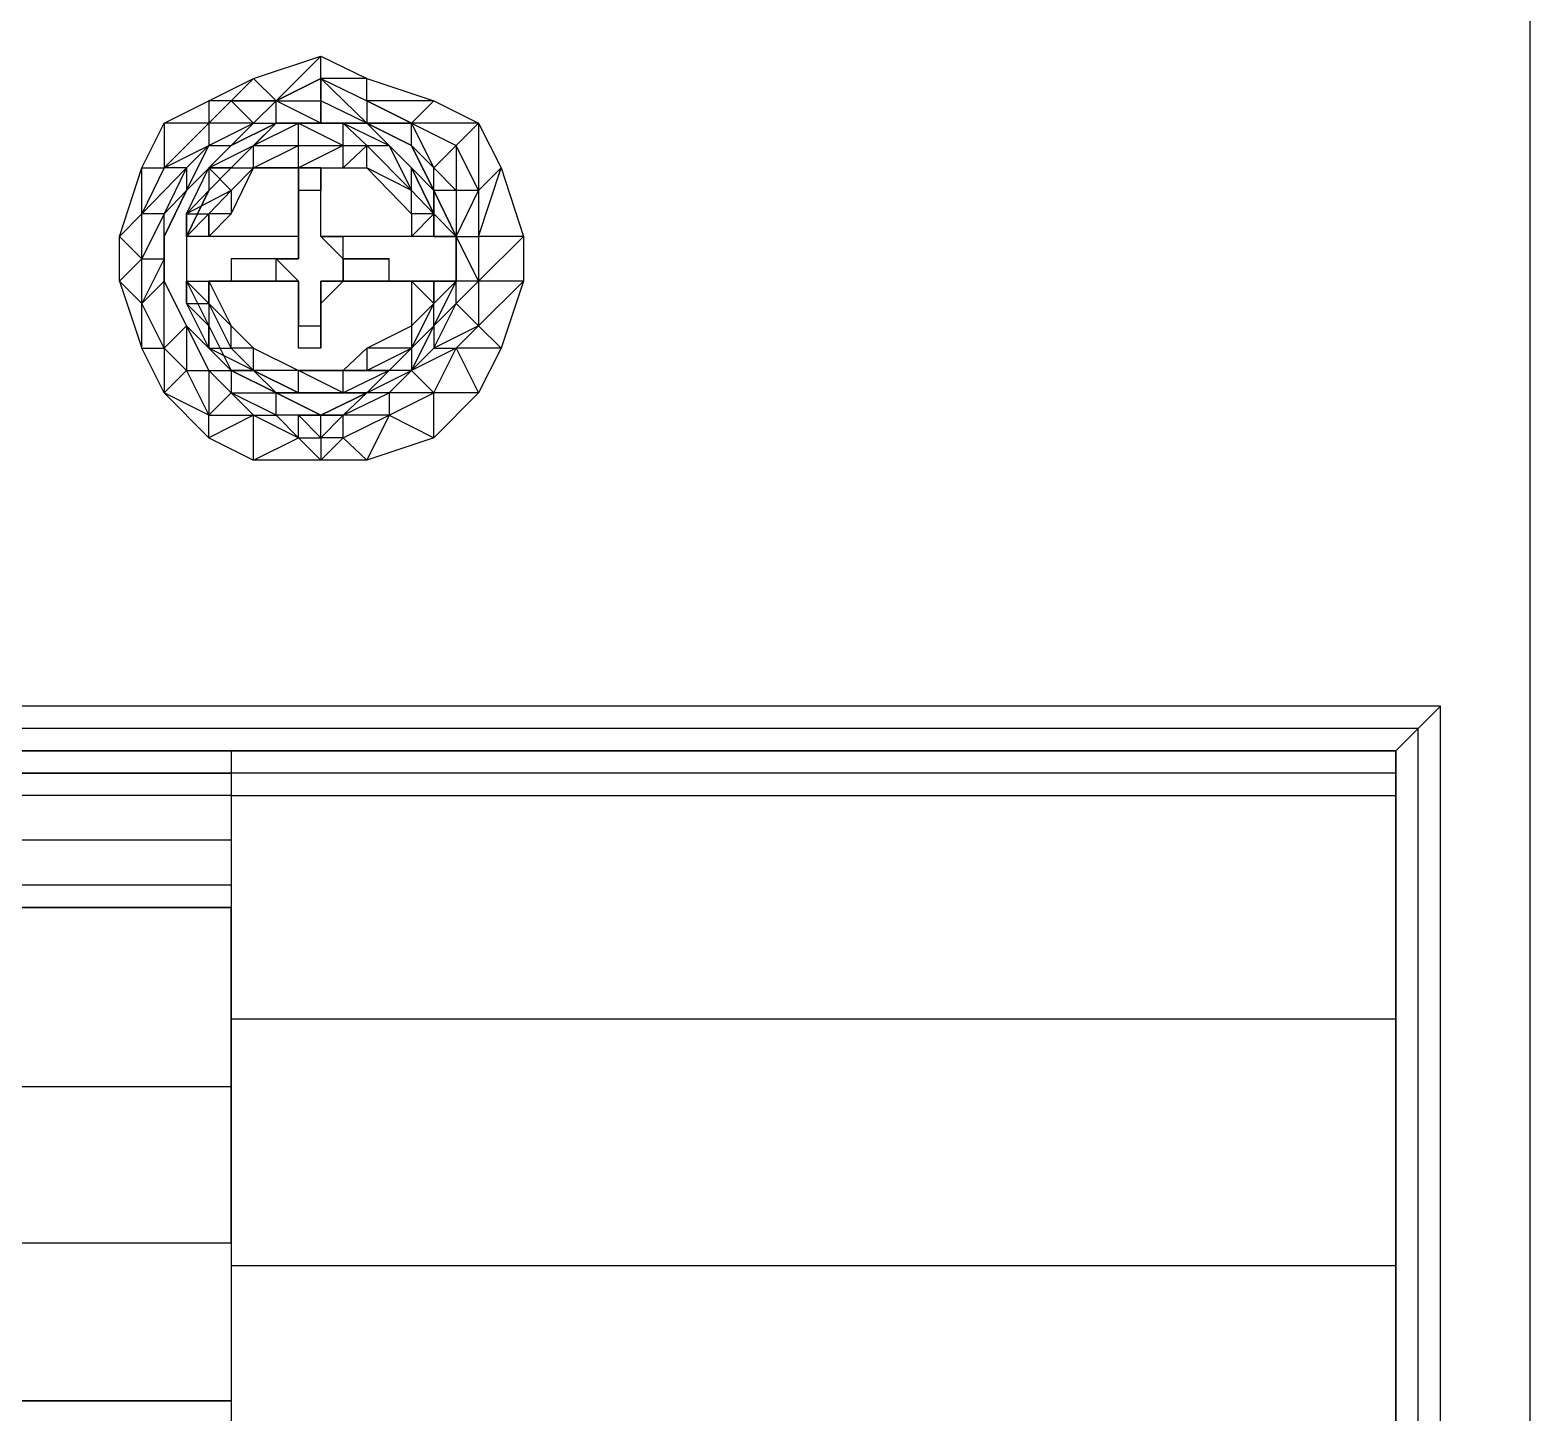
# Model space of a CAD drawing. Extents: x 0 to 75, y 0 to 130.
# Drawn here: x 44.04 to 74.81, y 76.47 to 104.82 of the extents above; entities that cross this region are included whole.
import ezdxf

# ---------------------------------------------------------------- set-up
doc = ezdxf.new("R2010")
doc.units = 0

# ---------------------------------------------------------------- blocks, each defined once
blk = doc.blocks.new('ezc100-1')
at = {"extrusion": (0, -2e-16, -1)}
for p, q in [((-23679.677, 27740.903), (-23679.677, 27657.754)), ((-23679.677, 27740.903), (-23679.677, 27657.754)), ((-23705.856, 27738.15), (-23704.479, 27738.609)), ((-23704.479, 27738.609), (-23705.397, 27737.692)), ((-23704.479, 27738.609), (-23703.535, 27738.15)), ((-23704.479, 27738.15), (-23704.479, 27738.609)), ((-23704.479, 27738.15), (-23704.479, 27738.609)), ((-23706.773, 27737.692), (-23705.856, 27738.15)), ((-23706.314, 27737.692), (-23705.856, 27738.15)), ((-23705.856, 27738.15), (-23705.397, 27737.692)), ((-23705.397, 27737.692), (-23704.479, 27738.15)), ((-23704.479, 27738.15), (-23705.397, 27737.692)), ((-23704.479, 27737.692), (-23704.479, 27738.15)), ((-23704.479, 27738.15), (-23704.479, 27737.692)), ((-23704.479, 27737.692), (-23704.479, 27738.15)), ((-23704.479, 27738.15), (-23703.535, 27737.692)), ((-23703.535, 27737.233), (-23704.479, 27738.15)), ((-23703.535, 27738.15), (-23704.479, 27738.15)), ((-23703.535, 27738.15), (-23702.158, 27737.692)), ((-23703.535, 27737.692), (-23703.535, 27738.15)), ((-23707.691, 27737.233), (-23706.773, 27737.692)), ((-23706.773, 27737.233), (-23706.314, 27737.692)), ((-23706.314, 27737.692), (-23706.773, 27737.692)), ((-23706.773, 27737.692), (-23706.773, 27737.233)), ((-23705.397, 27737.692), (-23706.314, 27737.692)), ((-23705.856, 27737.233), (-23706.314, 27737.692)), ((-23706.314, 27737.692), (-23705.397, 27737.692)), ((-23705.856, 27737.233), (-23705.397, 27737.692)), ((-23705.397, 27737.233), (-23705.397, 27737.692)), ((-23704.479, 27737.233), (-23705.397, 27737.692)), ((-23705.397, 27737.692), (-23704.479, 27737.692)), ((-23703.535, 27737.233), (-23704.479, 27737.692)), ((-23704.479, 27737.692), (-23704.479, 27737.233)), ((-23704.479, 27737.233), (-23704.479, 27737.692)), ((-23703.535, 27737.692), (-23703.535, 27737.233)), ((-23702.158, 27737.692), (-23703.535, 27737.692)), ((-23703.535, 27737.692), (-23702.617, 27737.233)), ((-23702.617, 27737.233), (-23703.535, 27737.692)), ((-23702.617, 27737.233), (-23702.158, 27737.692)), ((-23702.158, 27737.692), (-23701.241, 27737.233)), ((-23708.149, 27736.315), (-23707.691, 27737.233)), ((-23707.691, 27736.315), (-23706.773, 27737.233)), ((-23706.773, 27737.233), (-23707.691, 27737.233)), ((-23707.691, 27737.233), (-23707.691, 27736.315)), ((-23705.856, 27737.233), (-23706.773, 27737.233)), ((-23706.773, 27737.233), (-23706.773, 27736.774)), ((-23706.773, 27736.774), (-23705.856, 27737.233)), ((-23706.314, 27736.315), (-23705.397, 27737.233)), ((-23705.397, 27737.233), (-23706.314, 27736.774)), ((-23706.314, 27736.774), (-23705.856, 27737.233)), ((-23706.314, 27736.774), (-23705.397, 27737.233)), ((-23705.397, 27737.233), (-23705.856, 27736.774)), ((-23705.856, 27736.774), (-23704.938, 27737.233)), ((-23705.397, 27737.233), (-23705.856, 27736.774)), ((-23705.856, 27737.233), (-23705.397, 27737.233)), ((-23704.938, 27737.233), (-23705.397, 27737.233)), ((-23704.479, 27737.233), (-23705.397, 27737.233)), ((-23705.397, 27737.233), (-23704.938, 27737.233)), ((-23705.397, 27737.233), (-23704.479, 27737.233)), ((-23704.479, 27737.233), (-23705.397, 27737.233)), ((-23704.479, 27737.233), (-23704.938, 27737.233)), ((-23704.938, 27737.233), (-23704.02, 27737.233)), ((-23704.938, 27736.774), (-23704.938, 27737.233)), ((-23704.938, 27737.233), (-23704.02, 27736.774)), ((-23704.938, 27737.233), (-23704.479, 27737.233)), ((-23704.02, 27737.233), (-23704.479, 27737.233)), ((-23704.02, 27737.233), (-23704.479, 27737.233)), ((-23704.479, 27737.233), (-23703.535, 27737.233)), ((-23703.535, 27737.233), (-23704.479, 27737.233)), ((-23704.479, 27737.233), (-23703.535, 27737.233)), ((-23703.535, 27737.233), (-23704.479, 27737.233)), ((-23704.479, 27737.233), (-23704.479, 27737.233)), ((-23704.02, 27736.774), (-23704.02, 27737.233)), ((-23704.02, 27737.233), (-23703.535, 27736.774)), ((-23703.535, 27737.233), (-23704.02, 27737.233)), ((-23704.02, 27737.233), (-23703.076, 27736.774)), ((-23703.535, 27737.233), (-23704.02, 27737.233)), ((-23703.076, 27736.774), (-23703.535, 27737.233)), ((-23702.617, 27736.315), (-23703.535, 27737.233)), ((-23703.535, 27737.233), (-23703.076, 27736.774)), ((-23702.617, 27736.774), (-23703.535, 27737.233)), ((-23702.617, 27737.233), (-23703.535, 27737.233)), ((-23703.535, 27737.233), (-23702.617, 27737.233)), ((-23703.535, 27737.233), (-23702.617, 27736.774)), ((-23701.241, 27737.233), (-23702.617, 27737.233)), ((-23702.617, 27736.774), (-23702.617, 27737.233)), ((-23702.617, 27737.233), (-23702.158, 27736.315)), ((-23702.158, 27736.315), (-23702.617, 27737.233)), ((-23702.617, 27737.233), (-23701.699, 27736.774)), ((-23701.699, 27736.774), (-23701.241, 27737.233)), ((-23701.241, 27737.233), (-23700.782, 27736.315)), ((-23701.241, 27737.233), (-23701.241, 27735.856)), ((-23707.691, 27736.315), (-23706.773, 27736.774)), ((-23706.314, 27736.774), (-23707.232, 27735.856)), ((-23707.232, 27735.856), (-23706.773, 27736.774)), ((-23706.773, 27736.774), (-23707.232, 27736.315)), ((-23707.232, 27735.856), (-23706.314, 27736.774)), ((-23706.773, 27736.315), (-23705.856, 27736.774)), ((-23706.773, 27736.774), (-23706.314, 27736.774)), ((-23705.856, 27736.774), (-23706.314, 27736.315)), ((-23705.856, 27736.774), (-23706.314, 27736.315)), ((-23705.856, 27736.315), (-23704.938, 27736.774)), ((-23705.856, 27736.774), (-23704.938, 27736.774)), ((-23705.856, 27736.315), (-23705.856, 27736.774)), ((-23704.938, 27736.774), (-23704.02, 27736.774)), ((-23704.02, 27736.774), (-23704.938, 27736.315)), ((-23704.938, 27736.315), (-23704.938, 27736.774)), ((-23704.02, 27736.315), (-23704.02, 27736.774)), ((-23704.02, 27736.774), (-23703.535, 27736.774)), ((-23703.535, 27736.774), (-23704.02, 27736.315)), ((-23703.535, 27736.774), (-23702.617, 27735.856)), ((-23703.535, 27736.315), (-23703.535, 27736.774)), ((-23703.535, 27736.774), (-23703.076, 27736.774)), ((-23702.617, 27736.315), (-23703.076, 27736.774)), ((-23703.076, 27736.774), (-23702.617, 27735.856)), ((-23703.076, 27736.774), (-23702.617, 27736.315)), ((-23702.158, 27735.856), (-23702.617, 27736.774)), ((-23702.158, 27736.315), (-23702.617, 27736.774)), ((-23702.617, 27736.774), (-23702.158, 27735.856)), ((-23702.158, 27736.315), (-23701.699, 27736.774)), ((-23701.699, 27736.774), (-23701.699, 27735.856)), ((-23701.241, 27735.856), (-23701.699, 27736.774)), ((-23708.608, 27734.912), (-23708.149, 27736.315)), ((-23707.691, 27736.315), (-23708.149, 27735.371)), ((-23708.149, 27735.371), (-23708.149, 27736.315)), ((-23708.149, 27736.315), (-23707.691, 27736.315)), ((-23708.149, 27735.371), (-23707.232, 27736.315)), ((-23707.232, 27736.315), (-23707.691, 27735.371)), ((-23707.691, 27736.315), (-23707.691, 27736.315)), ((-23707.232, 27736.315), (-23707.691, 27736.315)), ((-23707.232, 27735.371), (-23706.773, 27736.315)), ((-23707.232, 27736.315), (-23707.232, 27735.856)), ((-23706.314, 27735.856), (-23706.773, 27736.315)), ((-23706.773, 27736.315), (-23705.856, 27736.315)), ((-23706.773, 27736.315), (-23706.773, 27735.856)), ((-23706.314, 27736.315), (-23706.773, 27736.315)), ((-23706.314, 27736.315), (-23706.773, 27736.315)), ((-23706.773, 27736.315), (-23706.773, 27735.856)), ((-23706.773, 27735.856), (-23706.314, 27736.315)), ((-23706.314, 27735.371), (-23705.856, 27736.315)), ((-23705.856, 27736.315), (-23706.314, 27735.856)), ((-23705.856, 27736.315), (-23704.938, 27736.315)), ((-23704.938, 27736.315), (-23705.856, 27736.315)), ((-23704.938, 27735.371), (-23704.938, 27736.315)), ((-23704.938, 27736.315), (-23704.938, 27735.856)), ((-23704.479, 27736.315), (-23704.938, 27736.315)), ((-23704.938, 27736.315), (-23704.02, 27736.315)), ((-23704.479, 27736.315), (-23704.479, 27735.856)), ((-23704.479, 27735.371), (-23704.479, 27736.315)), ((-23704.02, 27736.315), (-23703.535, 27736.315)), ((-23702.617, 27735.856), (-23703.535, 27736.315)), ((-23703.535, 27736.315), (-23702.617, 27735.371)), ((-23702.617, 27735.856), (-23702.617, 27736.315)), ((-23702.158, 27735.371), (-23702.617, 27736.315)), ((-23702.158, 27735.856), (-23702.617, 27736.315)), ((-23702.617, 27736.315), (-23702.158, 27735.371)), ((-23702.617, 27736.315), (-23702.158, 27735.856)), ((-23702.158, 27735.856), (-23702.617, 27736.315)), ((-23701.699, 27735.856), (-23702.158, 27736.315)), ((-23702.158, 27735.856), (-23702.158, 27736.315)), ((-23700.782, 27736.315), (-23701.241, 27735.856)), ((-23701.241, 27734.912), (-23700.782, 27736.315)), ((-23700.782, 27736.315), (-23700.323, 27734.912)), ((-23707.232, 27735.856), (-23707.691, 27734.912)), ((-23707.691, 27735.371), (-23707.232, 27735.856)), ((-23707.691, 27734.912), (-23707.232, 27735.856)), ((-23707.232, 27734.912), (-23706.773, 27735.856)), ((-23706.773, 27735.856), (-23707.232, 27735.371)), ((-23706.314, 27735.856), (-23707.232, 27735.371)), ((-23706.773, 27735.856), (-23707.232, 27734.912)), ((-23707.232, 27735.371), (-23706.773, 27735.856)), ((-23707.232, 27735.856), (-23707.232, 27735.856)), ((-23706.773, 27735.371), (-23706.314, 27735.856)), ((-23706.314, 27735.856), (-23706.314, 27735.371)), ((-23704.479, 27735.856), (-23704.938, 27735.856)), ((-23704.938, 27735.856), (-23704.938, 27734.912)), ((-23704.479, 27734.912), (-23704.479, 27735.856)), ((-23702.617, 27735.371), (-23702.617, 27735.856)), ((-23702.617, 27735.856), (-23702.158, 27735.371)), ((-23702.158, 27735.371), (-23702.158, 27735.856)), ((-23702.158, 27735.856), (-23702.158, 27735.371)), ((-23701.699, 27734.912), (-23702.158, 27735.856)), ((-23701.699, 27734.912), (-23702.158, 27735.856)), ((-23701.699, 27735.856), (-23702.158, 27735.856)), ((-23701.699, 27734.912), (-23702.158, 27735.856)), ((-23702.158, 27735.856), (-23701.699, 27734.912)), ((-23701.241, 27735.856), (-23701.699, 27735.856)), ((-23701.699, 27735.856), (-23701.699, 27734.912)), ((-23701.699, 27734.912), (-23701.241, 27735.856)), ((-23701.241, 27735.856), (-23701.241, 27734.912)), ((-23708.149, 27735.371), (-23708.608, 27734.912)), ((-23707.691, 27735.371), (-23708.149, 27735.371)), ((-23707.691, 27735.371), (-23708.149, 27734.453)), ((-23708.149, 27734.453), (-23708.149, 27735.371)), ((-23707.691, 27734.912), (-23707.691, 27735.371)), ((-23707.691, 27734.453), (-23707.691, 27735.371)), ((-23707.232, 27735.371), (-23706.773, 27735.371)), ((-23706.773, 27735.371), (-23707.232, 27734.912)), ((-23707.232, 27734.912), (-23707.232, 27735.371)), ((-23707.232, 27735.371), (-23707.232, 27734.912)), ((-23707.232, 27734.912), (-23707.232, 27735.371)), ((-23706.773, 27734.912), (-23706.314, 27735.371)), ((-23706.314, 27735.371), (-23706.773, 27735.371)), ((-23706.773, 27735.371), (-23706.773, 27734.912)), ((-23706.773, 27734.912), (-23706.773, 27735.371)), ((-23704.938, 27735.371), (-23704.938, 27734.912)), ((-23704.938, 27734.912), (-23704.938, 27735.371)), ((-23704.479, 27734.912), (-23704.479, 27735.371)), ((-23704.479, 27734.912), (-23704.479, 27735.371)), ((-23702.158, 27735.371), (-23702.617, 27735.371)), ((-23702.617, 27735.371), (-23702.617, 27734.912)), ((-23702.617, 27734.912), (-23702.158, 27735.371)), ((-23702.158, 27735.371), (-23702.158, 27734.912)), ((-23702.158, 27735.371), (-23702.158, 27734.912)), ((-23702.158, 27734.912), (-23702.158, 27735.371)), ((-23702.158, 27735.371), (-23701.699, 27734.912)), ((-23701.699, 27734.912), (-23702.158, 27735.371)), ((-23702.158, 27735.371), (-23701.699, 27734.912)), ((-23702.158, 27735.371), (-23701.699, 27734.912)), ((-23708.608, 27734.912), (-23708.149, 27734.453)), ((-23708.608, 27733.994), (-23708.608, 27734.912)), ((-23707.691, 27733.994), (-23707.691, 27734.912)), ((-23707.691, 27734.912), (-23707.691, 27734.453)), ((-23707.691, 27733.994), (-23707.691, 27734.912)), ((-23706.773, 27734.912), (-23707.232, 27734.912)), ((-23707.232, 27734.912), (-23707.232, 27734.453)), ((-23706.773, 27734.912), (-23707.232, 27734.912)), ((-23704.938, 27734.912), (-23706.773, 27734.912)), ((-23704.938, 27734.912), (-23706.773, 27734.912)), ((-23704.938, 27734.453), (-23704.938, 27734.912)), ((-23704.938, 27734.912), (-23704.938, 27734.453)), ((-23704.938, 27734.912), (-23704.938, 27734.453)), ((-23704.938, 27734.453), (-23704.938, 27734.912)), ((-23704.02, 27734.912), (-23704.479, 27734.912)), ((-23704.02, 27734.453), (-23704.479, 27734.912)), ((-23704.02, 27734.912), (-23704.479, 27734.912)), ((-23704.479, 27734.912), (-23704.02, 27734.912)), ((-23704.02, 27734.912), (-23704.479, 27734.912)), ((-23704.02, 27734.912), (-23704.479, 27734.912)), ((-23704.479, 27734.912), (-23704.02, 27734.453)), ((-23702.617, 27734.912), (-23704.02, 27734.912)), ((-23704.02, 27734.453), (-23704.02, 27734.912)), ((-23702.617, 27734.912), (-23704.02, 27734.912)), ((-23704.02, 27734.453), (-23704.02, 27734.912)), ((-23702.158, 27734.912), (-23702.617, 27734.912)), ((-23702.158, 27734.912), (-23702.617, 27734.912)), ((-23702.158, 27734.912), (-23701.699, 27734.912)), ((-23701.699, 27734.912), (-23702.158, 27734.912)), ((-23701.699, 27734.912), (-23701.699, 27734.453)), ((-23701.699, 27733.994), (-23701.699, 27734.912)), ((-23701.699, 27734.912), (-23701.699, 27734.912)), ((-23701.699, 27734.912), (-23701.241, 27733.994)), ((-23701.699, 27733.994), (-23701.699, 27734.912)), ((-23701.699, 27733.994), (-23701.699, 27734.912)), ((-23701.241, 27733.994), (-23701.699, 27734.912)), ((-23701.699, 27734.912), (-23701.241, 27734.912)), ((-23701.241, 27734.912), (-23701.241, 27733.994)), ((-23700.323, 27734.912), (-23701.241, 27734.912)), ((-23701.241, 27734.912), (-23701.241, 27733.994)), ((-23701.241, 27733.994), (-23700.323, 27734.912)), ((-23700.323, 27734.912), (-23700.323, 27733.994)), ((-23700.323, 27734.912), (-23700.323, 27734.912)), ((-23708.149, 27734.453), (-23708.608, 27733.994)), ((-23708.149, 27734.453), (-23707.691, 27734.453)), ((-23707.691, 27734.453), (-23708.149, 27733.536)), ((-23708.149, 27733.536), (-23708.149, 27734.453)), ((-23707.691, 27734.453), (-23707.691, 27733.994)), ((-23707.691, 27733.994), (-23707.691, 27734.453)), ((-23707.691, 27734.453), (-23707.691, 27734.453)), ((-23707.232, 27734.453), (-23707.232, 27733.994)), ((-23705.397, 27734.453), (-23706.314, 27734.453)), ((-23706.314, 27734.453), (-23706.314, 27733.994)), ((-23705.397, 27734.453), (-23706.314, 27734.453)), ((-23705.397, 27734.453), (-23706.314, 27734.453)), ((-23706.314, 27734.453), (-23706.314, 27733.994)), ((-23705.397, 27733.994), (-23705.397, 27734.453)), ((-23704.938, 27734.453), (-23705.397, 27734.453)), ((-23705.397, 27734.453), (-23704.938, 27734.453)), ((-23704.938, 27734.453), (-23705.397, 27734.453)), ((-23704.938, 27733.994), (-23705.397, 27734.453)), ((-23705.397, 27734.453), (-23704.938, 27733.994)), ((-23704.02, 27734.453), (-23704.02, 27733.994)), ((-23703.076, 27734.453), (-23704.02, 27734.453)), ((-23704.02, 27733.994), (-23704.02, 27734.453)), ((-23704.02, 27733.994), (-23704.02, 27734.453)), ((-23704.02, 27734.453), (-23703.076, 27734.453)), ((-23703.076, 27734.453), (-23704.02, 27734.453)), ((-23704.02, 27734.453), (-23704.02, 27734.453)), ((-23703.076, 27733.994), (-23703.076, 27734.453)), ((-23703.076, 27733.994), (-23703.076, 27734.453)), ((-23701.699, 27734.453), (-23701.699, 27733.994)), ((-23708.149, 27733.536), (-23708.608, 27733.994)), ((-23708.608, 27733.994), (-23708.149, 27732.618)), ((-23708.149, 27733.536), (-23707.691, 27733.994)), ((-23707.691, 27732.618), (-23707.691, 27733.994)), ((-23707.691, 27733.994), (-23707.232, 27733.077)), ((-23707.232, 27733.077), (-23707.691, 27733.994)), ((-23707.232, 27733.994), (-23706.773, 27733.994)), ((-23707.232, 27733.536), (-23707.232, 27733.994)), ((-23707.232, 27733.994), (-23707.232, 27733.536)), ((-23707.232, 27733.536), (-23707.232, 27733.994)), ((-23707.232, 27733.994), (-23706.773, 27733.994)), ((-23706.773, 27733.536), (-23707.232, 27733.994)), ((-23707.232, 27733.994), (-23707.232, 27733.536)), ((-23707.232, 27733.536), (-23707.232, 27733.994)), ((-23707.232, 27733.994), (-23706.773, 27733.077)), ((-23706.773, 27733.994), (-23704.938, 27733.994)), ((-23706.773, 27733.536), (-23706.773, 27733.994)), ((-23706.773, 27733.994), (-23706.773, 27733.536)), ((-23704.938, 27733.994), (-23706.773, 27733.994)), ((-23706.773, 27733.994), (-23706.314, 27733.077)), ((-23706.314, 27733.994), (-23705.397, 27733.994)), ((-23704.938, 27733.994), (-23705.397, 27733.994)), ((-23704.938, 27733.994), (-23704.938, 27733.077)), ((-23704.938, 27733.994), (-23704.938, 27733.994)), ((-23704.938, 27733.536), (-23704.938, 27733.994)), ((-23704.938, 27733.994), (-23704.938, 27733.536)), ((-23704.938, 27733.994), (-23704.938, 27733.536)), ((-23704.938, 27733.536), (-23704.938, 27733.994)), ((-23704.938, 27733.994), (-23704.938, 27733.994)), ((-23704.479, 27733.536), (-23704.479, 27733.994)), ((-23704.479, 27733.994), (-23704.479, 27733.536)), ((-23704.479, 27733.536), (-23704.479, 27733.994)), ((-23704.479, 27733.994), (-23704.479, 27733.536)), ((-23704.479, 27733.994), (-23704.02, 27733.994)), ((-23704.02, 27733.994), (-23704.479, 27733.994)), ((-23704.479, 27733.994), (-23704.02, 27733.994)), ((-23704.02, 27733.994), (-23704.479, 27733.994)), ((-23704.479, 27733.994), (-23704.02, 27733.994)), ((-23704.02, 27733.994), (-23704.479, 27733.536)), ((-23704.479, 27733.077), (-23704.479, 27733.994)), ((-23704.479, 27733.994), (-23704.02, 27733.994)), ((-23704.02, 27733.994), (-23703.076, 27733.994)), ((-23704.02, 27733.994), (-23702.617, 27733.994)), ((-23702.617, 27733.994), (-23704.02, 27733.994)), ((-23702.617, 27733.994), (-23702.158, 27733.994)), ((-23702.158, 27733.994), (-23702.617, 27733.994)), ((-23702.158, 27733.536), (-23702.617, 27733.994)), ((-23702.617, 27733.994), (-23702.617, 27733.077)), ((-23702.158, 27733.994), (-23701.699, 27733.994)), ((-23701.699, 27733.994), (-23702.158, 27733.077)), ((-23702.158, 27733.536), (-23701.699, 27733.994)), ((-23701.699, 27733.994), (-23702.158, 27733.994)), ((-23702.158, 27733.994), (-23702.158, 27733.536)), ((-23702.158, 27733.536), (-23702.158, 27733.994)), ((-23702.158, 27733.536), (-23701.699, 27733.994)), ((-23701.699, 27733.994), (-23702.158, 27733.077)), ((-23702.158, 27733.077), (-23701.699, 27733.994)), ((-23702.158, 27733.077), (-23701.699, 27733.994)), ((-23701.699, 27733.536), (-23701.699, 27733.994)), ((-23701.241, 27733.994), (-23701.699, 27733.994)), ((-23701.241, 27733.994), (-23701.699, 27733.536)), ((-23700.323, 27733.994), (-23701.241, 27733.994)), ((-23701.241, 27733.994), (-23701.241, 27733.077)), ((-23701.241, 27733.077), (-23700.323, 27733.994)), ((-23700.323, 27733.994), (-23700.782, 27732.618)), ((-23700.323, 27733.994), (-23700.323, 27733.994)), ((-23708.149, 27732.618), (-23708.149, 27733.536)), ((-23707.691, 27732.618), (-23708.149, 27733.536)), ((-23706.773, 27733.077), (-23707.232, 27733.536)), ((-23707.232, 27733.536), (-23706.773, 27733.536)), ((-23707.232, 27733.536), (-23706.773, 27732.618)), ((-23706.773, 27733.077), (-23707.232, 27733.536)), ((-23706.773, 27733.536), (-23706.773, 27732.618)), ((-23706.314, 27732.618), (-23706.773, 27733.536)), ((-23706.314, 27733.077), (-23706.773, 27733.536)), ((-23704.938, 27732.618), (-23704.938, 27733.536)), ((-23704.479, 27733.536), (-23704.479, 27733.536)), ((-23704.479, 27733.536), (-23704.479, 27732.618)), ((-23702.617, 27733.077), (-23702.158, 27733.536)), ((-23702.617, 27732.618), (-23702.158, 27733.536)), ((-23702.158, 27733.536), (-23702.617, 27732.618)), ((-23702.158, 27733.077), (-23702.158, 27733.536)), ((-23702.158, 27733.536), (-23702.158, 27733.536)), ((-23702.158, 27733.077), (-23702.158, 27733.536)), ((-23701.699, 27733.536), (-23702.158, 27733.077)), ((-23702.158, 27732.618), (-23701.699, 27733.536)), ((-23701.699, 27733.536), (-23701.241, 27733.077)), ((-23707.232, 27733.077), (-23707.691, 27732.618)), ((-23706.314, 27732.159), (-23707.232, 27733.077)), ((-23707.232, 27733.077), (-23706.773, 27732.159)), ((-23706.773, 27732.159), (-23707.232, 27733.077)), ((-23707.232, 27733.077), (-23707.232, 27732.159)), ((-23706.314, 27732.159), (-23707.232, 27733.077)), ((-23706.773, 27732.618), (-23706.773, 27733.077)), ((-23706.773, 27733.077), (-23706.773, 27733.077)), ((-23706.773, 27732.618), (-23706.773, 27733.077)), ((-23706.773, 27733.077), (-23706.314, 27732.159)), ((-23706.314, 27733.077), (-23705.856, 27732.618)), ((-23706.314, 27732.618), (-23706.314, 27733.077)), ((-23704.938, 27732.618), (-23704.938, 27733.077)), ((-23704.938, 27733.077), (-23704.479, 27733.077)), ((-23704.479, 27732.618), (-23704.479, 27733.077)), ((-23703.535, 27732.618), (-23702.617, 27733.077)), ((-23702.617, 27733.077), (-23702.617, 27732.618)), ((-23702.158, 27733.077), (-23702.617, 27732.618)), ((-23702.158, 27733.077), (-23702.617, 27732.618)), ((-23702.617, 27732.159), (-23702.158, 27733.077)), ((-23702.158, 27733.077), (-23702.617, 27732.159)), ((-23702.617, 27732.159), (-23702.158, 27733.077)), ((-23702.617, 27732.159), (-23702.158, 27733.077)), ((-23702.158, 27733.077), (-23702.158, 27733.077)), ((-23702.158, 27733.077), (-23702.158, 27732.618)), ((-23701.241, 27733.077), (-23702.158, 27732.618)), ((-23701.699, 27732.618), (-23701.241, 27733.077)), ((-23701.241, 27733.077), (-23700.782, 27732.618)), ((-23707.691, 27731.7), (-23708.149, 27732.618)), ((-23708.149, 27732.618), (-23707.691, 27732.618)), ((-23707.232, 27732.159), (-23707.691, 27732.618)), ((-23707.691, 27732.618), (-23707.691, 27731.7)), ((-23706.773, 27732.618), (-23706.314, 27732.618)), ((-23705.856, 27732.159), (-23706.773, 27732.618)), ((-23706.773, 27732.618), (-23706.314, 27732.159)), ((-23706.314, 27732.159), (-23706.773, 27732.618)), ((-23705.856, 27732.618), (-23706.314, 27732.618)), ((-23705.856, 27732.159), (-23706.314, 27732.618)), ((-23706.314, 27732.618), (-23705.856, 27732.159)), ((-23705.856, 27732.618), (-23704.938, 27732.159)), ((-23705.856, 27732.159), (-23705.856, 27732.618)), ((-23704.479, 27732.618), (-23704.938, 27732.618)), ((-23704.02, 27732.159), (-23703.535, 27732.618)), ((-23702.617, 27732.618), (-23703.535, 27732.618)), ((-23703.535, 27732.618), (-23703.535, 27732.159)), ((-23703.535, 27732.159), (-23702.617, 27732.618)), ((-23703.535, 27732.159), (-23702.617, 27732.618)), ((-23702.617, 27732.618), (-23703.076, 27732.159)), ((-23702.617, 27732.618), (-23702.617, 27732.618)), ((-23702.617, 27732.618), (-23702.617, 27732.159)), ((-23702.617, 27732.618), (-23702.617, 27732.159)), ((-23701.699, 27732.618), (-23702.617, 27732.159)), ((-23702.617, 27732.159), (-23702.158, 27732.618)), ((-23702.158, 27731.7), (-23701.699, 27732.618)), ((-23702.158, 27732.618), (-23701.699, 27732.618)), ((-23700.782, 27732.618), (-23701.699, 27732.618)), ((-23701.699, 27732.618), (-23701.241, 27731.7)), ((-23700.782, 27732.618), (-23701.241, 27731.7)), ((-23707.691, 27731.7), (-23707.232, 27732.159)), ((-23707.232, 27732.159), (-23706.773, 27732.159)), ((-23707.232, 27732.159), (-23706.773, 27731.242)), ((-23706.314, 27731.7), (-23706.773, 27732.159)), ((-23706.773, 27732.159), (-23706.314, 27732.159)), ((-23706.773, 27732.159), (-23706.773, 27731.242)), ((-23706.314, 27732.159), (-23705.856, 27732.159)), ((-23706.314, 27732.159), (-23706.314, 27732.159)), ((-23705.856, 27732.159), (-23706.314, 27732.159)), ((-23706.314, 27732.159), (-23705.397, 27731.7)), ((-23705.397, 27731.7), (-23706.314, 27732.159)), ((-23706.314, 27732.159), (-23706.314, 27731.7)), ((-23705.397, 27731.7), (-23706.314, 27732.159)), ((-23704.938, 27732.159), (-23705.856, 27732.159)), ((-23705.856, 27732.159), (-23704.938, 27731.7)), ((-23704.938, 27731.7), (-23705.856, 27732.159)), ((-23705.856, 27732.159), (-23705.397, 27731.7)), ((-23705.397, 27731.7), (-23705.856, 27732.159)), ((-23704.02, 27731.7), (-23704.938, 27732.159)), ((-23704.938, 27732.159), (-23704.02, 27732.159)), ((-23704.938, 27731.7), (-23704.938, 27732.159)), ((-23704.938, 27732.159), (-23704.02, 27732.159)), ((-23704.02, 27732.159), (-23704.938, 27732.159)), ((-23703.535, 27732.159), (-23704.02, 27732.159)), ((-23704.02, 27732.159), (-23703.076, 27732.159)), ((-23704.02, 27731.7), (-23704.02, 27732.159)), ((-23704.02, 27732.159), (-23703.535, 27732.159)), ((-23703.076, 27732.159), (-23704.02, 27731.7)), ((-23703.076, 27732.159), (-23703.535, 27731.7)), ((-23703.076, 27732.159), (-23703.535, 27732.159)), ((-23703.076, 27732.159), (-23703.535, 27731.7)), ((-23703.535, 27731.7), (-23702.617, 27732.159)), ((-23703.535, 27731.7), (-23702.617, 27732.159)), ((-23703.535, 27731.7), (-23702.617, 27732.159)), ((-23702.617, 27732.159), (-23703.076, 27732.159)), ((-23702.617, 27732.159), (-23703.076, 27732.159)), ((-23702.617, 27732.159), (-23703.076, 27731.7)), ((-23703.076, 27731.7), (-23702.617, 27732.159)), ((-23702.617, 27732.159), (-23702.617, 27732.159)), ((-23702.158, 27731.7), (-23702.617, 27732.159)), ((-23707.691, 27731.7), (-23706.773, 27730.783)), ((-23706.773, 27731.242), (-23707.691, 27731.7)), ((-23706.773, 27731.242), (-23706.314, 27731.7)), ((-23705.397, 27731.242), (-23706.314, 27731.7)), ((-23706.314, 27731.7), (-23705.397, 27731.7)), ((-23706.314, 27731.7), (-23705.856, 27731.242)), ((-23705.397, 27731.7), (-23704.938, 27731.7)), ((-23705.397, 27731.7), (-23705.397, 27731.7)), ((-23704.938, 27731.7), (-23705.397, 27731.7)), ((-23705.397, 27731.7), (-23704.479, 27731.7)), ((-23705.397, 27731.242), (-23705.397, 27731.7)), ((-23705.397, 27731.7), (-23704.479, 27731.242)), ((-23704.479, 27731.242), (-23705.397, 27731.7)), ((-23704.938, 27731.7), (-23704.02, 27731.7)), ((-23704.479, 27731.7), (-23704.938, 27731.7)), ((-23704.479, 27731.7), (-23704.938, 27731.7)), ((-23704.02, 27731.7), (-23704.479, 27731.7)), ((-23704.479, 27731.7), (-23704.479, 27731.7)), ((-23704.02, 27731.7), (-23704.479, 27731.7)), ((-23704.479, 27731.7), (-23703.535, 27731.7)), ((-23703.535, 27731.7), (-23704.479, 27731.242)), ((-23704.479, 27731.242), (-23703.535, 27731.7)), ((-23703.535, 27731.7), (-23704.02, 27731.7)), ((-23703.535, 27731.7), (-23704.02, 27731.7)), ((-23704.02, 27731.242), (-23703.535, 27731.7)), ((-23704.02, 27731.242), (-23703.076, 27731.7)), ((-23703.535, 27731.7), (-23703.535, 27731.7)), ((-23703.076, 27731.7), (-23703.535, 27731.7)), ((-23703.076, 27731.242), (-23702.158, 27731.7)), ((-23702.158, 27731.7), (-23703.076, 27731.7)), ((-23703.076, 27731.7), (-23703.076, 27731.242)), ((-23701.241, 27731.7), (-23702.158, 27730.783)), ((-23702.158, 27730.783), (-23702.158, 27731.7)), ((-23701.241, 27731.7), (-23702.158, 27731.7)), ((-23706.773, 27730.783), (-23706.773, 27731.242)), ((-23706.773, 27731.242), (-23705.856, 27731.242)), ((-23705.856, 27731.242), (-23706.773, 27730.783)), ((-23705.856, 27730.324), (-23705.856, 27731.242)), ((-23705.856, 27731.242), (-23705.397, 27731.242)), ((-23705.856, 27731.242), (-23704.938, 27730.783)), ((-23704.938, 27730.783), (-23705.397, 27731.242)), ((-23704.938, 27731.242), (-23705.397, 27731.242)), ((-23704.479, 27731.242), (-23705.397, 27731.242)), ((-23704.938, 27730.783), (-23704.938, 27731.242)), ((-23704.479, 27731.242), (-23704.938, 27731.242)), ((-23704.479, 27730.783), (-23704.938, 27731.242)), ((-23704.938, 27731.242), (-23704.479, 27731.242)), ((-23704.479, 27730.783), (-23704.479, 27731.242)), ((-23704.479, 27731.242), (-23704.02, 27731.242)), ((-23704.02, 27731.242), (-23704.479, 27730.783)), ((-23704.02, 27731.242), (-23704.479, 27731.242)), ((-23704.02, 27730.783), (-23704.02, 27731.242)), ((-23704.02, 27730.783), (-23703.076, 27731.242)), ((-23703.076, 27731.242), (-23704.02, 27731.242)), ((-23703.076, 27731.242), (-23703.535, 27730.324)), ((-23703.076, 27731.242), (-23702.158, 27730.783)), ((-23706.773, 27730.783), (-23705.856, 27730.324)), ((-23705.856, 27730.324), (-23704.938, 27730.783)), ((-23704.479, 27730.324), (-23704.938, 27730.783)), ((-23704.938, 27730.783), (-23704.479, 27730.783)), ((-23704.02, 27730.783), (-23704.479, 27730.783)), ((-23704.479, 27730.783), (-23704.479, 27730.324)), ((-23704.479, 27730.324), (-23704.02, 27730.783)), ((-23703.535, 27730.324), (-23704.02, 27730.783)), ((-23702.158, 27730.783), (-23703.535, 27730.324)), ((-23704.479, 27730.324), (-23705.856, 27730.324)), ((-23703.535, 27730.324), (-23704.479, 27730.324)), ((-23681.513, 27725.277), (-23752.652, 27725.277)), ((-23681.513, 27725.277), (-23681.971, 27724.819)), ((-23681.513, 27672.921), (-23681.513, 27725.277)), ((-23681.971, 27724.819), (-23752.193, 27724.819)), ((-23682.43, 27724.36), (-23681.971, 27724.819)), ((-23681.971, 27673.38), (-23681.971, 27724.819)), ((-23682.43, 27724.36), (-23751.735, 27724.36)), ((-23751.735, 27724.36), (-23682.43, 27724.36)), ((-23751.735, 27724.36), (-23682.43, 27724.36)), ((-23682.43, 27724.36), (-23751.735, 27724.36)), ((-23727.878, 27724.36), (-23706.314, 27724.36)), ((-23727.878, 27724.36), (-23706.314, 27724.36)), ((-23706.314, 27724.36), (-23682.43, 27724.36)), ((-23682.43, 27724.36), (-23706.314, 27724.36)), ((-23706.314, 27724.36), (-23706.314, 27723.901)), ((-23706.314, 27724.36), (-23706.314, 27723.901)), ((-23682.43, 27724.36), (-23682.43, 27723.901)), ((-23682.43, 27673.839), (-23682.43, 27724.36)), ((-23682.43, 27724.36), (-23682.43, 27674.297)), ((-23682.43, 27674.297), (-23682.43, 27724.36)), ((-23682.43, 27724.36), (-23682.43, 27673.839)), ((-23682.43, 27673.839), (-23682.43, 27724.36)), ((-23682.43, 27723.901), (-23682.43, 27724.36)), ((-23682.43, 27724.36), (-23682.43, 27673.839)), ((-23706.314, 27723.901), (-23727.878, 27723.901)), ((-23706.314, 27723.901), (-23727.878, 27723.901)), ((-23727.878, 27723.901), (-23706.314, 27723.901)), ((-23682.43, 27723.901), (-23706.314, 27723.901)), ((-23682.43, 27723.901), (-23706.314, 27723.901)), ((-23682.43, 27723.901), (-23706.314, 27723.901)), ((-23706.314, 27723.901), (-23706.314, 27723.442)), ((-23706.314, 27723.901), (-23706.314, 27723.442)), ((-23682.43, 27723.442), (-23682.43, 27723.901)), ((-23682.43, 27723.901), (-23682.43, 27723.901)), ((-23682.43, 27723.442), (-23682.43, 27723.901)), ((-23706.314, 27723.442), (-23727.878, 27723.442)), ((-23706.314, 27723.442), (-23706.314, 27722.525)), ((-23706.314, 27723.442), (-23706.314, 27722.525)), ((-23706.314, 27723.442), (-23682.43, 27723.442)), ((-23682.43, 27723.442), (-23682.43, 27718.854)), ((-23682.43, 27718.854), (-23682.43, 27723.442)), ((-23706.314, 27722.525), (-23727.878, 27722.525)), ((-23706.314, 27722.525), (-23706.314, 27721.607)), ((-23706.314, 27722.525), (-23706.314, 27721.607)), ((-23706.314, 27721.607), (-23727.878, 27721.607)), ((-23706.314, 27721.607), (-23706.314, 27721.148)), ((-23706.314, 27721.607), (-23706.314, 27721.148)), ((-23706.314, 27721.148), (-23727.878, 27721.148)), ((-23727.878, 27721.148), (-23706.314, 27721.148)), ((-23706.314, 27717.478), (-23706.314, 27721.148)), ((-23706.314, 27721.148), (-23706.314, 27717.478)), ((-23682.43, 27718.854), (-23706.314, 27718.854)), ((-23682.43, 27713.807), (-23682.43, 27718.854)), ((-23682.43, 27718.854), (-23682.43, 27718.854)), ((-23682.43, 27713.807), (-23682.43, 27718.854)), ((-23727.878, 27717.478), (-23706.314, 27717.478)), ((-23706.314, 27714.266), (-23706.314, 27717.478)), ((-23706.314, 27717.478), (-23706.314, 27714.266)), ((-23727.878, 27714.266), (-23706.314, 27714.266)), ((-23706.314, 27714.266), (-23706.314, 27711.028)), ((-23706.314, 27714.266), (-23706.314, 27711.028)), ((-23706.314, 27713.807), (-23682.43, 27713.807)), ((-23682.43, 27713.807), (-23682.43, 27709.193)), ((-23682.43, 27709.193), (-23682.43, 27713.807)), ((-23706.314, 27711.028), (-23727.878, 27711.028)), ((-23727.878, 27711.028), (-23706.314, 27711.028)), ((-23706.314, 27711.028), (-23706.314, 27710.569)), ((-23706.314, 27711.028), (-23706.314, 27710.569))]:
    blk.add_line(p, q, dxfattribs=at)

msp = doc.modelspace()

# ---------------------------------------------------------------- block references
msp.add_blockref('ezc100-1', (23754.487, -27634.329))

doc.saveas('drawing.dxf')
